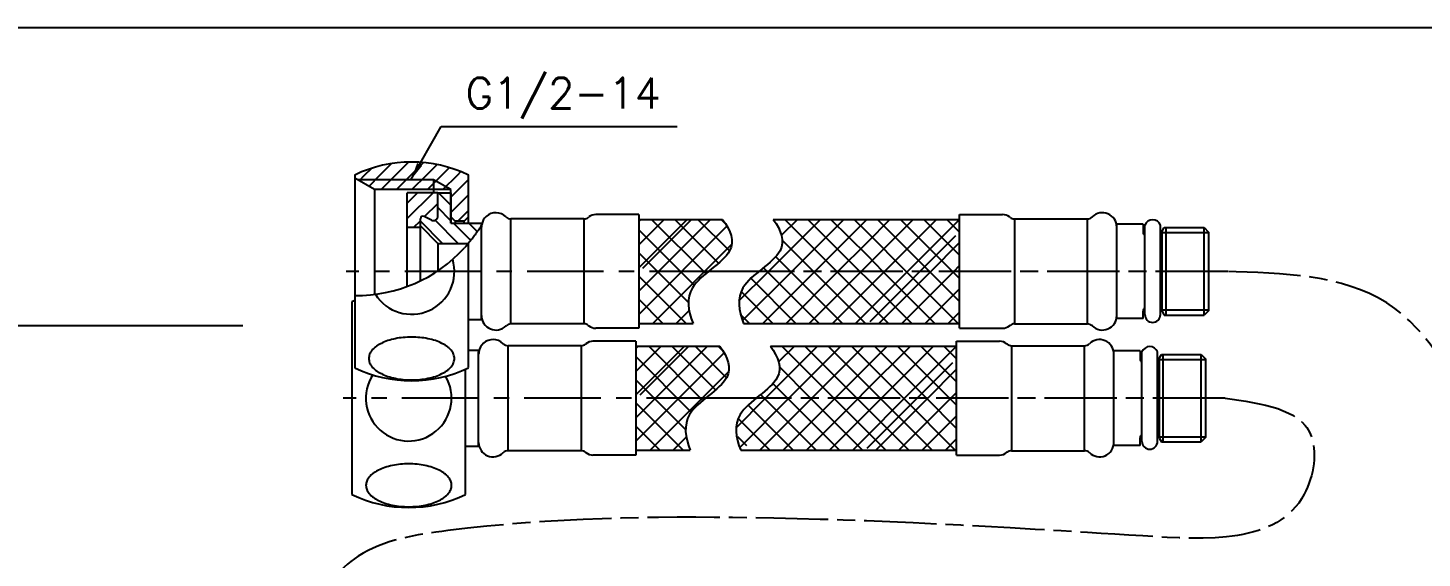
# Model space of a CAD drawing. Extents: x 9929 to 10523, y -3370 to -2950.
# Drawn here: x 10014.2 to 10173.8, y -3010.8 to -2950.2 of the extents above; entities that cross this region are included whole.
import ezdxf
from ezdxf.enums import TextEntityAlignment as Align

# ---------------------------------------------------------------- set-up
doc = ezdxf.new("R2010")
doc.units = 0
doc.header["$LTSCALE"] = 7
doc.header["$MEASUREMENT"] = 0
doc.linetypes.add('CENTER', pattern=[2, 1.25, -0.25, 0.25, -0.25])
doc.linetypes.add('CHAIN', pattern=[0.3543, 0.2362, -0.0295, 0.0591, -0.0295])
doc.layers.get('0').update_dxf_attribs({"color": 2, "linetype": 'CONTINUOUS'})
for name, color, linetype in [('08_ALL_FEATURES', 7, 'CONTINUOUS'), ('CL', 1, 'CENTER'), ('D', 2, 'CONTINUOUS'), ('DIM', 2, 'CONTINUOUS'), ('DWG', 7, 'CONTINUOUS'), ('HT', 3, 'CONTINUOUS')]:
    doc.layers.add(name, color=color, linetype=linetype)
doc.layers.add('치수선', color=7, linetype='CONTINUOUS', lineweight=25)
doc.styles.add('GHS', font='ROMANS.shx', dxfattribs={"bigfont": 'GHS.shx'})
doc.dimstyles.new('ISO-25', dxfattribs={"dimscale": 0, "dimtxt": 3.5, "dimasz": 2, "dimexe": 1, "dimexo": 1, "dimgap": 1, "dimtad": 1, "dimdec": 4, "dimdsep": 46, "dimtxsty": 'GHS', "dimcen": 3, "dimclrd": 256, "dimclre": 256, "dimclrt": 256, "dimadec": 3, "dimazin": 0, "dimtfac": 1, "dimtdec": 4, "dimtmove": 0, "dimatfit": 0, "dimfxl": 0, "dimtvp": 1, "dimtolj": 1, "dimtzin": 0, "dimlwd": -1, "dimlwe": -1, "dimarcsym": 0})

msp = doc.modelspace()

# ---------------------------------------------------------------- hatches: boundary and pattern name
at = {"layer": 'D'}
h = msp.add_hatch(dxfattribs=at)
h.set_pattern_fill('ANSI31', color=3, scale=10, style=0)
h.set_pattern_definition([(45, (7427.1222, -1581.557), (-0.8838835, 0.8838835), [])])
edge = h.paths.add_edge_path()
edge.add_line((10064.52, -2966.96), (10064.6, -2967))
edge.add_line((10064.6, -2967), (10064.6, -2971.77))
edge.add_line((10064.6, -2971.77), (10064.1, -2972.27))
edge.add_line((10064.1, -2972.27), (10063.1, -2972.27))
edge.add_line((10063.1, -2972.27), (10062.6, -2971.77))
edge.add_line((10062.6, -2971.77), (10062.6, -2968.67))
edge.add_line((10062.6, -2968.67), (10060.6, -2967.54))
edge.add_line((10060.6, -2967.54), (10051.9, -2967.54))
edge.add_line((10051.9, -2967.54), (10051.6, -2967.37))
edge.add_line((10051.6, -2967.37), (10051.6, -2967))
edge.add_arc((10058.1, -2980.53), 15.01, 424.7049, 475.6623, ccw=False)
h.paths.add_polyline_path([(10053.85, -2968.67), (10051.9, -2967.54), (10060.6, -2967.54), (10060.6, -2968.67)], flags=17)
h.paths.add_polyline_path([(10062.6, -2968.67), (10060.6, -2968.67), (10060.6, -2967.54)], flags=17)
at = {"layer": 'DIM'}
h = msp.add_hatch(dxfattribs=at)
h.set_pattern_fill('ANSI31', color=256, scale=10)
h.set_pattern_definition([(45, (8123.7721, -2418.5592), (-0.8838835, 0.8838835), [])])
h.paths.add_polyline_path([(10059.54, -2971.73), (10060.38, -2972.15, 0.557537), (10061.1, -2971.71), (10061.1, -2969.02), (10057.6, -2969.02), (10057.6, -2973.02), (10059.1, -2973.02), (10059.1, -2972, -0.557537)])
at = {"layer": 'HT'}
h = msp.add_hatch(dxfattribs=at)
h.set_pattern_fill('ANSI37', color=256, scale=15)
h.set_pattern_definition([(45, (9460.4944, -3126.585), (-1.325825, 1.325825), []), (135, (9460.4944, -3126.585), (-1.325825, -1.325825), [])])
h.paths.add_polyline_path([(10093.74, -2972.12), (10093.7, -2972.07), (10084.1, -2972.07), (10084.1, -2978.02), (10092.08, -2978.02), (10092.1, -2977.99), (10092.16, -2977.95), (10092.21, -2977.9), (10092.27, -2977.86), (10092.32, -2977.81), (10092.38, -2977.77), (10092.43, -2977.73), (10092.49, -2977.68), (10092.54, -2977.64), (10092.6, -2977.59), (10092.65, -2977.55), (10092.71, -2977.51), (10092.76, -2977.46), (10092.81, -2977.42), (10092.87, -2977.37), (10092.92, -2977.33), (10092.97, -2977.29), (10093.03, -2977.24), (10093.08, -2977.2), (10093.13, -2977.15), (10093.18, -2977.11), (10093.23, -2977.07), (10093.29, -2977.02), (10093.34, -2976.98), (10093.39, -2976.94), (10093.44, -2976.89), (10093.48, -2976.85), (10093.53, -2976.8), (10093.58, -2976.76), (10093.63, -2976.71), (10093.67, -2976.67), (10093.72, -2976.63), (10093.76, -2976.58), (10093.81, -2976.54), (10093.85, -2976.49), (10093.89, -2976.45), (10093.94, -2976.4), (10093.98, -2976.36), (10094.02, -2976.31), (10094.06, -2976.27), (10094.1, -2976.22), (10094.13, -2976.18), (10094.17, -2976.13), (10094.21, -2976.09), (10094.24, -2976.04), (10094.27, -2976), (10094.31, -2975.95), (10094.34, -2975.9), (10094.37, -2975.86), (10094.4, -2975.81), (10094.43, -2975.77), (10094.45, -2975.72), (10094.48, -2975.67), (10094.5, -2975.63), (10094.53, -2975.58), (10094.55, -2975.53), (10094.57, -2975.48), (10094.59, -2975.44), (10094.61, -2975.39), (10094.63, -2975.34), (10094.64, -2975.29), (10094.66, -2975.25), (10094.67, -2975.2), (10094.68, -2975.15), (10094.7, -2975.1), (10094.71, -2975.05), (10094.72, -2975), (10094.72, -2974.95), (10094.73, -2974.9), (10094.74, -2974.86), (10094.74, -2974.81), (10094.75, -2974.76), (10094.75, -2974.71), (10094.75, -2974.66), (10094.75, -2974.61), (10094.75, -2974.56), (10094.75, -2974.51), (10094.75, -2974.46), (10094.74, -2974.41), (10094.74, -2974.36), (10094.73, -2974.3), (10094.73, -2974.25), (10094.72, -2974.2), (10094.71, -2974.15), (10094.7, -2974.1), (10094.69, -2974.05), (10094.68, -2974), (10094.67, -2973.95), (10094.65, -2973.89), (10094.64, -2973.84), (10094.62, -2973.79), (10094.61, -2973.74), (10094.59, -2973.68), (10094.57, -2973.63), (10094.55, -2973.58), (10094.53, -2973.53), (10094.51, -2973.47), (10094.49, -2973.42), (10094.47, -2973.37), (10094.45, -2973.32), (10094.42, -2973.26), (10094.4, -2973.21), (10094.37, -2973.16), (10094.35, -2973.1), (10094.32, -2973.05), (10094.29, -2972.99), (10094.26, -2972.94), (10094.23, -2972.89), (10094.2, -2972.83), (10094.17, -2972.78), (10094.14, -2972.72), (10094.11, -2972.67), (10094.07, -2972.62), (10094.04, -2972.56), (10094, -2972.51), (10093.97, -2972.45), (10093.93, -2972.4), (10093.9, -2972.34), (10093.86, -2972.29), (10093.82, -2972.23), (10093.78, -2972.18)])
h.paths.add_polyline_path([(10090.32, -2983.97), (10090.29, -2983.9), (10090.27, -2983.84), (10090.24, -2983.77), (10090.22, -2983.71), (10090.19, -2983.65), (10090.17, -2983.58), (10090.15, -2983.52), (10090.13, -2983.46), (10090.1, -2983.39), (10090.08, -2983.33), (10090.06, -2983.27), (10090.04, -2983.2), (10090.03, -2983.14), (10090.01, -2983.08), (10089.99, -2983.02), (10089.97, -2982.96), (10089.96, -2982.89), (10089.94, -2982.83), (10089.93, -2982.77), (10089.91, -2982.71), (10089.9, -2982.65), (10089.89, -2982.59), (10089.87, -2982.53), (10089.86, -2982.46), (10089.85, -2982.4), (10089.84, -2982.34), (10089.83, -2982.28), (10089.82, -2982.22), (10089.82, -2982.16), (10089.81, -2982.1), (10089.8, -2982.04), (10089.8, -2981.98), (10089.79, -2981.92), (10089.79, -2981.87), (10089.79, -2981.81), (10089.78, -2981.75), (10089.78, -2981.69), (10089.78, -2981.63), (10089.78, -2981.57), (10089.78, -2981.52), (10089.79, -2981.46), (10089.79, -2981.4), (10089.79, -2981.34), (10089.8, -2981.29), (10089.8, -2981.23), (10089.81, -2981.17), (10089.82, -2981.12), (10089.82, -2981.06), (10089.83, -2981), (10089.84, -2980.95), (10089.85, -2980.89), (10089.87, -2980.84), (10089.88, -2980.78), (10089.89, -2980.73), (10089.91, -2980.67), (10089.92, -2980.62), (10089.94, -2980.56), (10089.96, -2980.51), (10089.98, -2980.45), (10090, -2980.4), (10090.02, -2980.35), (10090.04, -2980.29), (10090.06, -2980.24), (10090.09, -2980.19), (10090.11, -2980.14), (10090.14, -2980.08), (10090.17, -2980.03), (10090.19, -2979.98), (10090.22, -2979.93), (10090.25, -2979.88), (10090.29, -2979.83), (10090.32, -2979.78), (10090.35, -2979.73), (10090.39, -2979.68), (10090.42, -2979.63), (10090.46, -2979.58), (10090.5, -2979.53), (10090.54, -2979.48), (10090.57, -2979.43), (10090.62, -2979.38), (10090.66, -2979.33), (10090.7, -2979.28), (10090.74, -2979.23), (10090.78, -2979.19), (10090.83, -2979.14), (10090.87, -2979.09), (10090.92, -2979.04), (10090.97, -2979), (10091.01, -2978.95), (10091.06, -2978.9), (10091.11, -2978.86), (10091.16, -2978.81), (10091.21, -2978.76), (10091.26, -2978.72), (10091.31, -2978.67), (10091.36, -2978.62), (10091.41, -2978.58), (10091.46, -2978.53), (10091.51, -2978.49), (10091.57, -2978.44), (10091.62, -2978.4), (10091.67, -2978.35), (10091.72, -2978.31), (10091.78, -2978.26), (10091.83, -2978.22), (10091.89, -2978.17), (10091.94, -2978.13), (10092, -2978.08), (10092.05, -2978.04), (10092.08, -2978.02), (10084.1, -2978.02), (10084.1, -2983.97)])
h = msp.add_hatch(dxfattribs=at)
h.set_pattern_fill('ANSI37', color=256, scale=15)
h.set_pattern_definition([(45, (9460.1661, -3141.0799), (-1.325825, 1.325825), []), (135, (9460.1661, -3141.0799), (-1.325825, -1.325825), [])])
h.paths.add_polyline_path([(10093.41, -2986.62), (10093.37, -2986.56), (10083.77, -2986.56), (10083.77, -2992.51), (10091.75, -2992.51), (10091.78, -2992.49), (10091.83, -2992.44), (10091.89, -2992.4), (10091.94, -2992.35), (10092, -2992.31), (10092.05, -2992.26), (10092.11, -2992.22), (10092.16, -2992.18), (10092.21, -2992.13), (10092.27, -2992.09), (10092.32, -2992.04), (10092.38, -2992), (10092.43, -2991.96), (10092.49, -2991.91), (10092.54, -2991.87), (10092.59, -2991.83), (10092.65, -2991.78), (10092.7, -2991.74), (10092.75, -2991.69), (10092.8, -2991.65), (10092.86, -2991.61), (10092.91, -2991.56), (10092.96, -2991.52), (10093.01, -2991.47), (10093.06, -2991.43), (10093.11, -2991.39), (10093.16, -2991.34), (10093.2, -2991.3), (10093.25, -2991.25), (10093.3, -2991.21), (10093.35, -2991.17), (10093.39, -2991.12), (10093.44, -2991.08), (10093.48, -2991.03), (10093.52, -2990.99), (10093.57, -2990.94), (10093.61, -2990.9), (10093.65, -2990.85), (10093.69, -2990.81), (10093.73, -2990.76), (10093.77, -2990.72), (10093.81, -2990.67), (10093.84, -2990.63), (10093.88, -2990.58), (10093.91, -2990.54), (10093.95, -2990.49), (10093.98, -2990.45), (10094.01, -2990.4), (10094.04, -2990.35), (10094.07, -2990.31), (10094.1, -2990.26), (10094.13, -2990.21), (10094.15, -2990.17), (10094.18, -2990.12), (10094.2, -2990.07), (10094.22, -2990.03), (10094.24, -2989.98), (10094.26, -2989.93), (10094.28, -2989.88), (10094.3, -2989.84), (10094.32, -2989.79), (10094.33, -2989.74), (10094.34, -2989.69), (10094.36, -2989.64), (10094.37, -2989.6), (10094.38, -2989.55), (10094.39, -2989.5), (10094.4, -2989.45), (10094.4, -2989.4), (10094.41, -2989.35), (10094.41, -2989.3), (10094.42, -2989.25), (10094.42, -2989.2), (10094.42, -2989.15), (10094.42, -2989.1), (10094.42, -2989.05), (10094.42, -2989), (10094.42, -2988.95), (10094.41, -2988.9), (10094.41, -2988.85), (10094.4, -2988.8), (10094.4, -2988.75), (10094.39, -2988.7), (10094.38, -2988.65), (10094.37, -2988.59), (10094.36, -2988.54), (10094.35, -2988.49), (10094.34, -2988.44), (10094.32, -2988.39), (10094.31, -2988.34), (10094.3, -2988.28), (10094.28, -2988.23), (10094.26, -2988.18), (10094.24, -2988.13), (10094.23, -2988.07), (10094.21, -2988.02), (10094.19, -2987.97), (10094.16, -2987.92), (10094.14, -2987.86), (10094.12, -2987.81), (10094.09, -2987.76), (10094.07, -2987.7), (10094.04, -2987.65), (10094.02, -2987.6), (10093.99, -2987.54), (10093.96, -2987.49), (10093.93, -2987.44), (10093.9, -2987.38), (10093.87, -2987.33), (10093.84, -2987.27), (10093.81, -2987.22), (10093.78, -2987.16), (10093.75, -2987.11), (10093.71, -2987.06), (10093.68, -2987), (10093.64, -2986.95), (10093.6, -2986.89), (10093.57, -2986.84), (10093.53, -2986.78), (10093.49, -2986.73), (10093.45, -2986.67)])
h.paths.add_polyline_path([(10089.99, -2998.46), (10089.96, -2998.4), (10089.94, -2998.33), (10089.91, -2998.27), (10089.89, -2998.2), (10089.86, -2998.14), (10089.84, -2998.08), (10089.82, -2998.01), (10089.8, -2997.95), (10089.78, -2997.89), (10089.76, -2997.82), (10089.74, -2997.76), (10089.72, -2997.7), (10089.7, -2997.64), (10089.68, -2997.57), (10089.66, -2997.51), (10089.65, -2997.45), (10089.63, -2997.39), (10089.61, -2997.33), (10089.6, -2997.26), (10089.58, -2997.2), (10089.57, -2997.14), (10089.56, -2997.08), (10089.55, -2997.02), (10089.53, -2996.96), (10089.52, -2996.9), (10089.51, -2996.84), (10089.5, -2996.78), (10089.5, -2996.72), (10089.49, -2996.66), (10089.48, -2996.6), (10089.48, -2996.54), (10089.47, -2996.48), (10089.47, -2996.42), (10089.46, -2996.36), (10089.46, -2996.3), (10089.46, -2996.24), (10089.45, -2996.18), (10089.45, -2996.13), (10089.45, -2996.07), (10089.46, -2996.01), (10089.46, -2995.95), (10089.46, -2995.89), (10089.46, -2995.84), (10089.47, -2995.78), (10089.47, -2995.72), (10089.48, -2995.67), (10089.49, -2995.61), (10089.5, -2995.55), (10089.51, -2995.5), (10089.52, -2995.44), (10089.53, -2995.39), (10089.54, -2995.33), (10089.55, -2995.28), (10089.57, -2995.22), (10089.58, -2995.17), (10089.6, -2995.11), (10089.61, -2995.06), (10089.63, -2995), (10089.65, -2994.95), (10089.67, -2994.9), (10089.69, -2994.84), (10089.71, -2994.79), (10089.74, -2994.74), (10089.76, -2994.68), (10089.78, -2994.63), (10089.81, -2994.58), (10089.84, -2994.53), (10089.87, -2994.48), (10089.9, -2994.42), (10089.93, -2994.37), (10089.96, -2994.32), (10089.99, -2994.27), (10090.02, -2994.22), (10090.06, -2994.17), (10090.09, -2994.12), (10090.13, -2994.07), (10090.17, -2994.02), (10090.21, -2993.97), (10090.25, -2993.92), (10090.29, -2993.87), (10090.33, -2993.83), (10090.37, -2993.78), (10090.41, -2993.73), (10090.46, -2993.68), (10090.5, -2993.63), (10090.55, -2993.59), (10090.59, -2993.54), (10090.64, -2993.49), (10090.68, -2993.44), (10090.73, -2993.4), (10090.78, -2993.35), (10090.83, -2993.3), (10090.88, -2993.26), (10090.93, -2993.21), (10090.98, -2993.16), (10091.03, -2993.12), (10091.08, -2993.07), (10091.13, -2993.03), (10091.18, -2992.98), (10091.24, -2992.94), (10091.29, -2992.89), (10091.34, -2992.85), (10091.4, -2992.8), (10091.45, -2992.75), (10091.5, -2992.71), (10091.56, -2992.67), (10091.61, -2992.62), (10091.67, -2992.58), (10091.72, -2992.53), (10091.75, -2992.51), (10083.77, -2992.51), (10083.77, -2998.46)])

# ---------------------------------------------------------------- linework, layer by layer
msp.add_line((10522.55, -2950.19), (9928.55, -2950.19))
at = {"color": 7, "linetype": 'Continuous'}
for p, q in [((10064.6, -2972.52), (10064.6, -2967)), ((10062.6, -2968.67), (10053.85, -2968.67)), ((10062.6, -2972.52), (10062.6, -2968.67)), ((10063.1, -2972.27), (10062.6, -2971.77)), ((10064.1, -2972.27), (10063.1, -2972.27)), ((10064.6, -2971.77), (10064.1, -2972.27)), ((10064.1, -2972.52), (10064.1, -2972.27))]:
    msp.add_line(p, q, dxfattribs=at)
at = {"color": 4}
msp.add_line((9959.55, -2984.19), (10038.79, -2984.19), dxfattribs=at)
at = {"color": 7, "linetype": 'Continuous'}
for centre, start, end in [((10058.1, -2980.52), 64.3207, 115.6793), ((10057.77, -2995.01), 114.2959, 115.6793), ((10058.1, -2975.52), 244.3207, 295.6793), ((10057.77, -2990.01), 244.3207, 295.6793)]:
    msp.add_arc(centre, 15, start, end, dxfattribs=at)
at = {"layer": '08_ALL_FEATURES', "color": 7, "linetype": 'Continuous'}
for centre, start, end in [((10058.1, -2978.02), 212.2509, 16.2638), ((10057.77, -2992.51), 147.0254, 30.7614)]:
    msp.add_arc(centre, 4.9, start, end, dxfattribs=at)
for points in [[(10058.1, -2985.53), (10057.78, -2985.53), (10057.15, -2985.56), (10056.24, -2985.69), (10055.4, -2985.91), (10054.76, -2986.17), (10054.32, -2986.41), (10054.03, -2986.61), (10053.78, -2986.81), (10053.58, -2987.03), (10053.41, -2987.26), (10053.29, -2987.49), (10053.22, -2987.73), (10053.2, -2987.98), (10053.22, -2988.22), (10053.29, -2988.46), (10053.41, -2988.69), (10053.58, -2988.92), (10053.78, -2989.14), (10054.03, -2989.35), (10054.32, -2989.54), (10054.76, -2989.78), (10055.4, -2990.04), (10056.24, -2990.26), (10057.15, -2990.39), (10057.78, -2990.42), (10058.1, -2990.42)], [(10058.1, -2990.42), (10058.42, -2990.42), (10059.05, -2990.39), (10059.96, -2990.26), (10060.81, -2990.04), (10061.44, -2989.78), (10061.89, -2989.54), (10062.17, -2989.35), (10062.42, -2989.14), (10062.63, -2988.92), (10062.79, -2988.69), (10062.91, -2988.46), (10062.98, -2988.22), (10063.01, -2987.98), (10062.98, -2987.73), (10062.91, -2987.49), (10062.79, -2987.26), (10062.63, -2987.03), (10062.42, -2986.81), (10062.17, -2986.61), (10061.89, -2986.41), (10061.44, -2986.17), (10060.81, -2985.91), (10059.96, -2985.69), (10059.05, -2985.56), (10058.42, -2985.53), (10058.1, -2985.53)], [(10057.77, -3000.02), (10057.46, -3000.02), (10056.83, -3000.05), (10055.91, -3000.19), (10055.07, -3000.41), (10054.43, -3000.66), (10053.99, -3000.91), (10053.7, -3001.1), (10053.45, -3001.31), (10053.25, -3001.52), (10053.08, -3001.75), (10052.96, -3001.99), (10052.89, -3002.23), (10052.87, -3002.47), (10052.89, -3002.71), (10052.96, -3002.95), (10053.08, -3003.19), (10053.25, -3003.42), (10053.45, -3003.63), (10053.7, -3003.84), (10053.99, -3004.03), (10054.43, -3004.28), (10055.07, -3004.53), (10055.91, -3004.75), (10056.83, -3004.89), (10057.46, -3004.92), (10057.77, -3004.92)], [(10057.77, -3004.92), (10058.09, -3004.92), (10058.72, -3004.89), (10059.63, -3004.75), (10060.48, -3004.53), (10061.11, -3004.28), (10061.56, -3004.03), (10061.84, -3003.84), (10062.09, -3003.63), (10062.3, -3003.42), (10062.47, -3003.19), (10062.58, -3002.95), (10062.66, -3002.71), (10062.68, -3002.47), (10062.66, -3002.23), (10062.58, -3001.99), (10062.47, -3001.75), (10062.3, -3001.52), (10062.09, -3001.31), (10061.84, -3001.1), (10061.56, -3000.91), (10061.11, -3000.66), (10060.48, -3000.41), (10059.63, -3000.19), (10058.72, -3000.05), (10058.09, -3000.02), (10057.77, -3000.02)]]:
    msp.add_open_spline(points, degree=3, knots=[0, 0, 0, 0, 0.080704, 0.159092, 0.233029, 0.300701, 0.331795, 0.360921, 0.388061, 0.413284, 0.436751, 0.458743, 0.479657, 0.5, 0.520343, 0.541257, 0.563249, 0.586716, 0.611939, 0.639079, 0.668205, 0.699299, 0.766971, 0.840908, 0.919296, 1, 1, 1, 1], dxfattribs=at)
at = {"layer": 'CL'}
for p, q in [((10094.07, -2978.02), (10050.6, -2978.02)), ((10093.75, -2992.51), (10050.27, -2992.51))]:
    msp.add_line(p, q, dxfattribs=at)
at = {"layer": 'CL', "linetype": 'CHAIN', "ltscale": 5}
for p, q in [((10151.52, -2978.02), (10094.07, -2978.02)), ((10151.2, -2992.51), (10093.75, -2992.51))]:
    msp.add_line(p, q, dxfattribs=at)
for points, knots in [([(10178.87, -3016.99), (10179.1, -3016.47), (10181.58, -3010.29), (10181.44, -2996.98), (10171.29, -2978.59), (10157.91, -2978.21), (10151.2, -2978.02)], [41.763274, 41.763274, 41.763274, 41.763274, 43.445714, 61.538388, 80.236735, 99.086038, 99.086038, 99.086038, 99.086038]), ([(10151.2, -2992.51), (10155.46, -2993.11), (10162.5, -2994.1), (10160.12, -3009.4), (10130.11, -3007.52), (10100.98, -3005.8), (10070.58, -3006.21), (10052.01, -3009.14), (10047.95, -3014.33), (10046.74, -3016.99)], [0, 0, 0, 0, 10.631839, 17.515096, 36.592776, 81.538058, 116.190128, 126.87675, 135.200806, 135.200806, 135.200806, 135.200806])]:
    msp.add_open_spline(points, degree=3, knots=knots, dxfattribs=at)
at = {"layer": 'D'}
for p, q in [((10060.6, -2967.54), (10051.9, -2967.54)), ((10069.47, -2984.02), (10069.47, -2972.02)), ((10077.83, -2972.02), (10077.83, -2984.02)), ((10108.26, -2972.07), (10111.26, -2972.07)), ((10127.09, -2972.02), (10127.09, -2984.02)), ((10135.45, -2984.02), (10135.45, -2972.02)), ((10108.35, -2983.97), (10111.26, -2983.97)), ((10069.14, -2998.51), (10069.14, -2986.51)), ((10077.5, -2986.51), (10077.5, -2998.51)), ((10107.93, -2986.56), (10110.93, -2986.56)), ((10126.76, -2986.51), (10126.76, -2998.51)), ((10135.12, -2998.51), (10135.12, -2986.51)), ((10108.02, -2998.46), (10110.93, -2998.46))]:
    msp.add_line(p, q, dxfattribs=at)
at = {"layer": 'D', "color": 2}
msp.add_line((10062.6, -2968.67), (10060.6, -2967.54), dxfattribs=at)
at = {"layer": 'D', "color": 0}
msp.add_line((10053.85, -2968.67), (10053.85, -2980.64), dxfattribs=at)
at = {"layer": 'D', "color": 7}
for p, q in [((10057.6, -2979.73), (10057.6, -2969.02)), ((10061.1, -2969.02), (10057.6, -2969.02)), ((10059.1, -2973.02), (10057.6, -2973.02))]:
    msp.add_line(p, q, dxfattribs=at)
at = {"layer": 'D'}
for points in [[(10093.7, -2972.07), (10094.64, -2973.35), (10095.63, -2976.19), (10089.29, -2979.23), (10089.71, -2982.48), (10090.32, -2983.97)], [(10099.49, -2972.07), (10100.42, -2973.35), (10101.41, -2976.19), (10095.07, -2979.23), (10095.5, -2982.48), (10096.1, -2983.97)], [(10093.37, -2986.56), (10094.31, -2987.84), (10095.3, -2990.68), (10088.96, -2993.72), (10089.39, -2996.97), (10089.99, -2998.46)], [(10099.16, -2986.56), (10100.1, -2987.84), (10101.09, -2990.68), (10094.74, -2993.72), (10095.17, -2996.97), (10095.77, -2998.46)]]:
    msp.add_open_spline(points, degree=3, knots=[9.644897, 9.644897, 9.644897, 9.644897, 18.639669, 30.657607, 39.664683, 39.664683, 39.664683, 39.664683], dxfattribs=at)
at = {"layer": 'DIM', "color": 0}
msp.add_line((10060.6, -2967.54), (10060.6, -2969.02), dxfattribs=at)
at = {"layer": 'DIM', "linetype": 'Continuous'}
for p, q in [((10062.6, -2970.46), (10061.16, -2969.02)), ((10062.6, -2972.23), (10061.1, -2970.73)), ((10061.65, -2974.82), (10059.1, -2972.26)), ((10063.42, -2974.82), (10060.78, -2972.17)), ((10064.86, -2974.49), (10062.89, -2972.52)), ((10065.61, -2973.47), (10064.66, -2972.52))]:
    msp.add_line(p, q, dxfattribs=at)
at = {"layer": 'DWG', "color": 0}
for p, q in [((10061.1, -2969.02), (10062.6, -2969.02)), ((10061.1, -2971.71), (10061.1, -2969.02)), ((10059.1, -2979.1), (10059.1, -2972)), ((10060.38, -2972.15), (10059.54, -2971.73)), ((10059.1, -2972.82), (10061.1, -2974.82)), ((10061.1, -2974.82), (10064.6, -2974.82)), ((10061.1, -2974.82), (10061.1, -2977.95))]:
    msp.add_line(p, q, dxfattribs=at)
at = {"layer": 'DWG'}
for p, q in [((10062.6, -2969.02), (10062.6, -2972.52)), ((10062.6, -2972.52), (10066.1, -2972.52)), ((10066.1, -2972.52), (10066.1, -2972.71)), ((10066.1, -2983.52), (10066.1, -2972.71)), ((10077.83, -2972.02), (10069.47, -2972.02)), ((10078.32, -2971.84), (10078.38, -2971.79)), ((10084.1, -2971.52), (10079.19, -2971.52)), ((10084.1, -2971.52), (10084.1, -2984.52)), ((10084.1, -2972.07), (10093.7, -2972.07)), ((10099.49, -2972.07), (10120.81, -2972.07)), ((10120.81, -2971.52), (10125.73, -2971.52)), ((10120.81, -2984.52), (10120.81, -2971.52)), ((10126.6, -2971.84), (10126.53, -2971.79)), ((10127.09, -2972.02), (10135.45, -2972.02)), ((10138.81, -2983.42), (10138.81, -2972.62)), ((10141.81, -2972.62), (10138.81, -2972.62)), ((10141.81, -2972.62), (10141.81, -2973.52)), ((10142.02, -2982.96), (10142.02, -2972.73)), ((10143.8, -2982.96), (10143.8, -2972.73)), ((10144.01, -2973.42), (10144.24, -2973.02)), ((10144.01, -2973.52), (10144.01, -2973.42)), ((10144.01, -2982.62), (10144.01, -2973.52)), ((10144.24, -2973.02), (10148.81, -2973.02)), ((10144.41, -2973.02), (10144.41, -2983.02)), ((10148.81, -2973.02), (10149.31, -2973.52)), ((10148.81, -2983.02), (10148.81, -2973.02)), ((10149.31, -2973.52), (10149.31, -2974.82)), ((10064.6, -2989.01), (10064.6, -2974.81)), ((10149.31, -2974.82), (10149.31, -2976.99)), ((10149.31, -2976.99), (10149.31, -2982.52)), ((10064.6, -2983.52), (10066.1, -2983.52)), ((10141.81, -2983.42), (10138.81, -2983.42)), ((10141.81, -2983.42), (10141.81, -2982.57)), ((10144.01, -2982.57), (10144.01, -2982.62)), ((10144.01, -2982.62), (10144.24, -2983.02)), ((10144.24, -2983.02), (10148.81, -2983.02)), ((10149.31, -2982.52), (10148.81, -2983.02)), ((10077.83, -2984.02), (10069.47, -2984.02)), ((10078.32, -2984.19), (10078.38, -2984.24)), ((10084.1, -2984.52), (10079.19, -2984.52)), ((10084.1, -2983.97), (10090.32, -2983.97)), ((10096.1, -2983.97), (10120.81, -2983.97)), ((10120.81, -2984.52), (10125.73, -2984.52)), ((10126.6, -2984.19), (10126.53, -2984.24)), ((10127.09, -2984.02), (10135.45, -2984.02)), ((10064.6, -2987.01), (10065.77, -2987.01)), ((10065.77, -2987.01), (10065.77, -2987.21)), ((10077.5, -2986.51), (10069.14, -2986.51)), ((10077.99, -2986.34), (10078.06, -2986.29)), ((10083.77, -2986.01), (10078.86, -2986.01)), ((10083.77, -2986.01), (10083.77, -2999.01)), ((10083.77, -2986.56), (10093.37, -2986.56)), ((10099.16, -2986.56), (10120.48, -2986.56)), ((10120.48, -2986.01), (10125.4, -2986.01)), ((10120.48, -2999.01), (10120.48, -2986.01)), ((10126.27, -2986.34), (10126.2, -2986.29)), ((10126.76, -2986.51), (10135.12, -2986.51)), ((10138.48, -2997.91), (10138.48, -2987.11)), ((10141.48, -2987.11), (10138.48, -2987.11)), ((10141.48, -2987.11), (10141.48, -2988.01)), ((10065.77, -2998.01), (10065.77, -2987.21)), ((10141.69, -2997.45), (10141.69, -2987.23)), ((10143.47, -2997.45), (10143.47, -2987.23)), ((10143.68, -2987.91), (10143.92, -2987.51)), ((10143.68, -2988.01), (10143.68, -2987.91)), ((10143.68, -2997.11), (10143.68, -2988.01)), ((10143.92, -2987.51), (10148.48, -2987.51)), ((10144.08, -2987.51), (10144.08, -2997.51)), ((10148.48, -2987.51), (10148.98, -2988.01)), ((10148.48, -2997.51), (10148.48, -2987.51)), ((10148.98, -2988.01), (10148.98, -2989.31)), ((10064.27, -3003.51), (10064.27, -2989.19)), ((10148.98, -2989.31), (10148.98, -2991.49)), ((10148.98, -2991.49), (10148.98, -2997.01)), ((10064.27, -2998.01), (10065.77, -2998.01)), ((10141.48, -2997.91), (10138.48, -2997.91)), ((10141.48, -2997.91), (10141.48, -2997.06)), ((10143.68, -2997.06), (10143.68, -2997.11)), ((10143.68, -2997.11), (10143.92, -2997.51)), ((10143.92, -2997.51), (10148.48, -2997.51)), ((10148.98, -2997.01), (10148.48, -2997.51)), ((10077.5, -2998.51), (10069.14, -2998.51)), ((10077.99, -2998.68), (10078.06, -2998.73)), ((10083.77, -2999.01), (10078.86, -2999.01)), ((10083.77, -2998.46), (10089.99, -2998.46)), ((10095.77, -2998.46), (10120.48, -2998.46)), ((10120.48, -2999.01), (10125.4, -2999.01)), ((10126.27, -2998.68), (10126.2, -2998.73)), ((10126.76, -2998.51), (10135.12, -2998.51))]:
    msp.add_line(p, q, dxfattribs=at)
at = {"layer": 'DWG', "color": 2}
for p, q in [((10149.31, -2973.61), (10144.01, -2973.61)), ((10144.01, -2982.42), (10149.31, -2982.42)), ((10148.98, -2988.11), (10143.68, -2988.11)), ((10143.68, -2996.91), (10148.98, -2996.91))]:
    msp.add_line(p, q, dxfattribs=at)
at = {"layer": 'DWG', "color": 2, "flags": 128}
for points in [[(10066.1, -2972.71), (10066.07, -2972.76), (10066.04, -2972.81), (10066.01, -2972.87), (10065.97, -2972.93), (10065.93, -2972.99), (10065.88, -2973.06), (10065.84, -2973.14), (10065.79, -2973.21), (10065.74, -2973.29), (10065.68, -2973.38), (10065.62, -2973.46), (10065.56, -2973.55), (10065.5, -2973.64), (10065.43, -2973.73), (10065.37, -2973.83), (10065.3, -2973.92), (10065.22, -2974.02), (10065.14, -2974.13), (10065.06, -2974.24), (10064.97, -2974.35), (10064.89, -2974.46), (10064.79, -2974.58), (10064.7, -2974.69), (10064.6, -2974.81)], [(10064.6, -2974.81), (10064.58, -2974.83), (10064.56, -2974.85), (10064.55, -2974.88), (10064.53, -2974.9), (10064.51, -2974.92), (10064.49, -2974.94), (10064.47, -2974.97), (10064.45, -2974.99), (10064.43, -2975.01), (10064.41, -2975.03), (10064.39, -2975.05), (10064.37, -2975.08), (10064.35, -2975.1), (10064.33, -2975.12), (10064.32, -2975.14), (10064.3, -2975.17), (10064.28, -2975.19), (10064.26, -2975.21), (10064.24, -2975.23), (10064.22, -2975.25), (10064.2, -2975.28), (10064.18, -2975.3), (10064.16, -2975.32), (10064.14, -2975.34)]]:
    msp.add_lwpolyline(points, dxfattribs=at)
at = {"layer": 'DWG', "color": 0}
for centre, radius, start, end in [((10059.4, -2972), 0.3, 63.4349, 180), ((10060.6, -2971.71), 0.5, 243.4349, 0)]:
    msp.add_arc(centre, radius, start, end, dxfattribs=at)
at = {"layer": 'DWG'}
for centre, radius, start, end in [((10067.75, -2972.96), 1.65, 169.655, 180), ((10067.75, -2972.96), 1.65, 132.0731, 169.655), ((10067.75, -2972.96), 1.65, 45.5407, 132.0731), ((10069.47, -2971.22), 0.8, 225.5407, 270), ((10077.83, -2971.22), 0.8, 270, 308.1929), ((10079.19, -2972.82), 1.3, 90, 128.1929), ((10125.73, -2972.82), 1.3, 51.8071, 90), ((10127.09, -2971.22), 0.8, 231.8071, 270), ((10135.45, -2971.22), 0.8, 270, 314.4593), ((10137.16, -2972.96), 1.65, 0, 134.4593), ((10142.91, -2973.07), 0.95, 20.4722, 159.5278), ((10142.31, -2973.52), 0.5, 180, 234.5495), ((10143.51, -2973.52), 0.5, 305.4505, 0), ((10142.31, -2982.57), 0.5, 125.4505, 180), ((10143.51, -2982.57), 0.5, 0, 54.5495), ((10067.75, -2983.07), 1.65, 180, 314.4593), ((10137.16, -2983.07), 1.65, 225.5407, 0), ((10142.91, -2982.96), 0.89, 180, 0), ((10069.47, -2984.82), 0.8, 90, 134.4593), ((10077.83, -2984.82), 0.8, 51.8071, 90), ((10079.19, -2983.22), 1.3, 231.8071, 270), ((10125.73, -2983.22), 1.3, 270, 308.1929), ((10127.09, -2984.82), 0.8, 90, 128.1929), ((10135.45, -2984.82), 0.8, 45.5407, 90), ((10067.42, -2987.46), 1.65, 132.0731, 169.655), ((10067.42, -2987.46), 1.65, 45.5407, 132.0731), ((10069.14, -2985.71), 0.8, 225.5407, 270), ((10077.5, -2985.71), 0.8, 270, 308.1929), ((10078.86, -2987.31), 1.3, 90, 128.1929), ((10125.4, -2987.31), 1.3, 51.8071, 90), ((10126.76, -2985.71), 0.8, 231.8071, 270), ((10135.12, -2985.71), 0.8, 270, 314.4593), ((10136.83, -2987.46), 1.65, 0, 134.4593), ((10142.58, -2987.56), 0.95, 20.4722, 159.5278), ((10067.42, -2987.46), 1.65, 169.655, 180), ((10141.98, -2988.01), 0.5, 180, 234.5495), ((10143.18, -2988.01), 0.5, 305.4505, 0), ((10141.98, -2997.06), 0.5, 125.4505, 180), ((10143.18, -2997.06), 0.5, 0, 54.5495), ((10067.42, -2997.56), 1.65, 180, 314.4593), ((10136.83, -2997.56), 1.65, 225.5407, 0), ((10142.58, -2997.45), 0.89, 180, 0), ((10069.14, -2999.31), 0.8, 90, 134.4593), ((10077.5, -2999.31), 0.8, 51.8071, 90), ((10078.86, -2997.71), 1.3, 231.8071, 270), ((10125.4, -2997.71), 1.3, 270, 308.1929), ((10126.76, -2999.31), 0.8, 90, 128.1929), ((10135.12, -2999.31), 0.8, 45.5407, 90)]:
    msp.add_arc(centre, radius, start, end, dxfattribs=at)
at = {"layer": 'DWG', "color": 2}
msp.add_arc((10051.83, -2964.09), 16.68, 269.2331, 317.5676, dxfattribs=at)
at = {"layer": 'HT', "color": 4}
for p, q in [((10090.04, -2972.18), (10084.53, -2977.68)), ((10120.34, -2973.97), (10110.54, -2983.78)), ((10089.71, -2986.67), (10084.21, -2992.18))]:
    msp.add_line(p, q, dxfattribs=at)
at = {"layer": 'HT'}
for p, q in [((10098.95, -2978.02), (10104.9, -2972.07)), ((10099.53, -2972.13), (10099.6, -2972.07)), ((10100.43, -2973.88), (10102.25, -2972.07)), ((10106.75, -2978.02), (10100.8, -2972.07)), ((10101.6, -2978.02), (10107.55, -2972.07)), ((10109.4, -2978.02), (10103.45, -2972.07)), ((10104.25, -2978.02), (10110.2, -2972.07)), ((10110.26, -2976.22), (10106.1, -2972.07)), ((10110.26, -2973.57), (10108.75, -2972.07)), ((10110.26, -2974.66), (10112.85, -2972.07)), ((10110.26, -2977.31), (10115.51, -2972.07)), ((10117.36, -2978.02), (10111.41, -2972.07)), ((10112.21, -2978.02), (10118.16, -2972.07)), ((10120.01, -2978.02), (10114.06, -2972.07)), ((10114.86, -2978.02), (10120.81, -2972.07)), ((10120.81, -2976.17), (10116.71, -2972.07)), ((10120.81, -2973.52), (10119.36, -2972.07)), ((10114.7, -2978.02), (10110.26, -2973.57)), ((10149.31, -2973.61), (10149.31, -2973.61)), ((10104.1, -2978.02), (10100.53, -2974.45)), ((10106.9, -2978.02), (10110.26, -2974.66)), ((10117.51, -2978.02), (10120.81, -2974.71)), ((10101.45, -2978.02), (10099.78, -2976.34)), ((10109.56, -2978.02), (10110.26, -2977.31)), ((10112.05, -2978.02), (10110.26, -2976.22)), ((10120.16, -2978.02), (10120.81, -2977.36)), ((10095.57, -2981.39), (10098.95, -2978.02)), ((10095.98, -2983.64), (10101.6, -2978.02)), ((10102.09, -2983.97), (10096.94, -2978.81)), ((10098.3, -2983.97), (10104.25, -2978.02)), ((10098.79, -2978.02), (10098.38, -2977.6)), ((10104.74, -2983.97), (10098.79, -2978.02)), ((10100.95, -2983.97), (10106.9, -2978.02)), ((10107.4, -2983.97), (10101.45, -2978.02)), ((10103.61, -2983.97), (10109.56, -2978.02)), ((10110.05, -2983.97), (10104.1, -2978.02)), ((10110.26, -2981.53), (10106.75, -2978.02)), ((10110.26, -2978.88), (10109.4, -2978.02)), ((10110.26, -2979.96), (10112.21, -2978.02)), ((10110.26, -2982.61), (10114.86, -2978.02)), ((10115.35, -2983.97), (10110.26, -2978.88)), ((10111.56, -2983.97), (10117.51, -2978.02)), ((10118, -2983.97), (10112.05, -2978.02)), ((10114.21, -2983.97), (10120.16, -2978.02)), ((10120.65, -2983.97), (10114.7, -2978.02)), ((10120.81, -2981.47), (10117.36, -2978.02)), ((10120.81, -2978.82), (10120.01, -2978.02)), ((10099.44, -2983.97), (10095.81, -2980.33)), ((10106.26, -2983.97), (10110.26, -2979.96)), ((10116.86, -2983.97), (10120.81, -2980.02)), ((10112.7, -2983.97), (10110.26, -2981.53)), ((10096.79, -2983.97), (10095.75, -2982.93)), ((10108.91, -2983.97), (10110.26, -2982.61)), ((10119.52, -2983.97), (10120.81, -2982.67)), ((10098.62, -2992.51), (10104.57, -2986.56)), ((10099.2, -2986.62), (10099.27, -2986.56)), ((10100.11, -2988.37), (10101.92, -2986.56)), ((10106.42, -2992.51), (10100.47, -2986.56)), ((10101.27, -2992.51), (10107.22, -2986.56)), ((10109.07, -2992.51), (10103.12, -2986.56)), ((10103.92, -2992.51), (10109.87, -2986.56)), ((10109.93, -2990.72), (10105.77, -2986.56)), ((10109.93, -2988.07), (10108.43, -2986.56)), ((10109.93, -2989.15), (10112.53, -2986.56)), ((10109.93, -2991.8), (10115.18, -2986.56)), ((10117.03, -2992.51), (10111.08, -2986.56)), ((10111.88, -2992.51), (10117.83, -2986.56)), ((10119.68, -2992.51), (10113.73, -2986.56)), ((10114.53, -2992.51), (10120.48, -2986.56)), ((10120.48, -2990.66), (10116.38, -2986.56)), ((10120.48, -2988.01), (10119.03, -2986.56)), ((10114.38, -2992.51), (10109.93, -2988.07)), ((10148.98, -2988.11), (10148.98, -2988.11)), ((10103.77, -2992.51), (10100.2, -2988.94)), ((10106.58, -2992.51), (10109.93, -2989.15)), ((10117.18, -2992.51), (10120.48, -2989.21)), ((10101.12, -2992.51), (10099.45, -2990.84)), ((10109.23, -2992.51), (10109.93, -2991.8)), ((10111.72, -2992.51), (10109.93, -2990.72)), ((10119.83, -2992.51), (10120.48, -2991.86)), ((10095.25, -2995.89), (10098.62, -2992.51)), ((10095.65, -2998.14), (10101.27, -2992.51)), ((10101.76, -2998.46), (10096.61, -2993.31)), ((10097.97, -2998.46), (10103.92, -2992.51)), ((10098.47, -2992.51), (10098.05, -2992.09)), ((10104.42, -2998.46), (10098.47, -2992.51)), ((10100.63, -2998.46), (10106.58, -2992.51)), ((10107.07, -2998.46), (10101.12, -2992.51)), ((10103.28, -2998.46), (10109.23, -2992.51)), ((10109.72, -2998.46), (10103.77, -2992.51)), ((10109.93, -2996.02), (10106.42, -2992.51)), ((10109.93, -2993.37), (10109.07, -2992.51)), ((10109.93, -2994.46), (10111.88, -2992.51)), ((10109.93, -2997.11), (10114.53, -2992.51)), ((10115.02, -2998.46), (10109.93, -2993.37)), ((10111.23, -2998.46), (10117.18, -2992.51)), ((10117.67, -2998.46), (10111.72, -2992.51)), ((10113.88, -2998.46), (10119.83, -2992.51)), ((10120.33, -2998.46), (10114.38, -2992.51)), ((10120.48, -2995.97), (10117.03, -2992.51)), ((10120.48, -2993.32), (10119.68, -2992.51)), ((10099.11, -2998.46), (10095.48, -2994.83)), ((10105.93, -2998.46), (10109.93, -2994.46)), ((10116.54, -2998.46), (10120.48, -2994.51)), ((10112.37, -2998.46), (10109.93, -2996.02)), ((10096.46, -2997.96), (10095.42, -2996.92)), ((10108.58, -2998.46), (10109.93, -2997.11)), ((10119.19, -2998.46), (10120.48, -2997.16))]:
    msp.add_line(p, q, dxfattribs=at)
at = {"layer": 'HT', "color": 1}
msp.add_line((10120.01, -2988.47), (10110.21, -2998.27), dxfattribs=at)
at = {"layer": '치수선', "color": 0}
for p, q in [((10051.6, -2967), (10051.6, -2978.02)), ((10060.6, -2967.54), (10060.6, -2968.77)), ((10051.6, -2978.02), (10051.6, -2989.03)), ((10051.27, -2981.49), (10051.27, -2992.51)), ((10051.27, -2992.51), (10051.27, -3003.53))]:
    msp.add_line(p, q, dxfattribs=at)
at = {"layer": '치수선', "color": 0, "linetype": 'CENTER'}
msp.add_line((10053.85, -2968.67), (10051.6, -2967.37), dxfattribs=at)
at = {"layer": '치수선'}
msp.add_line((10063.1, -2972.27), (10063.1, -2972.52), dxfattribs=at)

# ---------------------------------------------------------------- texts
at = {"layer": 'D', "style": 'GHS'}
msp.add_text('G1/2-14', height=3.5, dxfattribs=at).set_placement((10086.62, -2959.39), align=Align.RIGHT)

# ---------------------------------------------------------------- leaders
at = {"layer": 'D'}
msp.add_leader([(10058.03, -2967.54), (10061.47, -2961.45), (10088.48, -2961.45)], dimstyle='ISO-25', override={"dimscale": 1, "dimtad": 0, "dimazin": 2}, dxfattribs=at)

doc.saveas('drawing.dxf')
